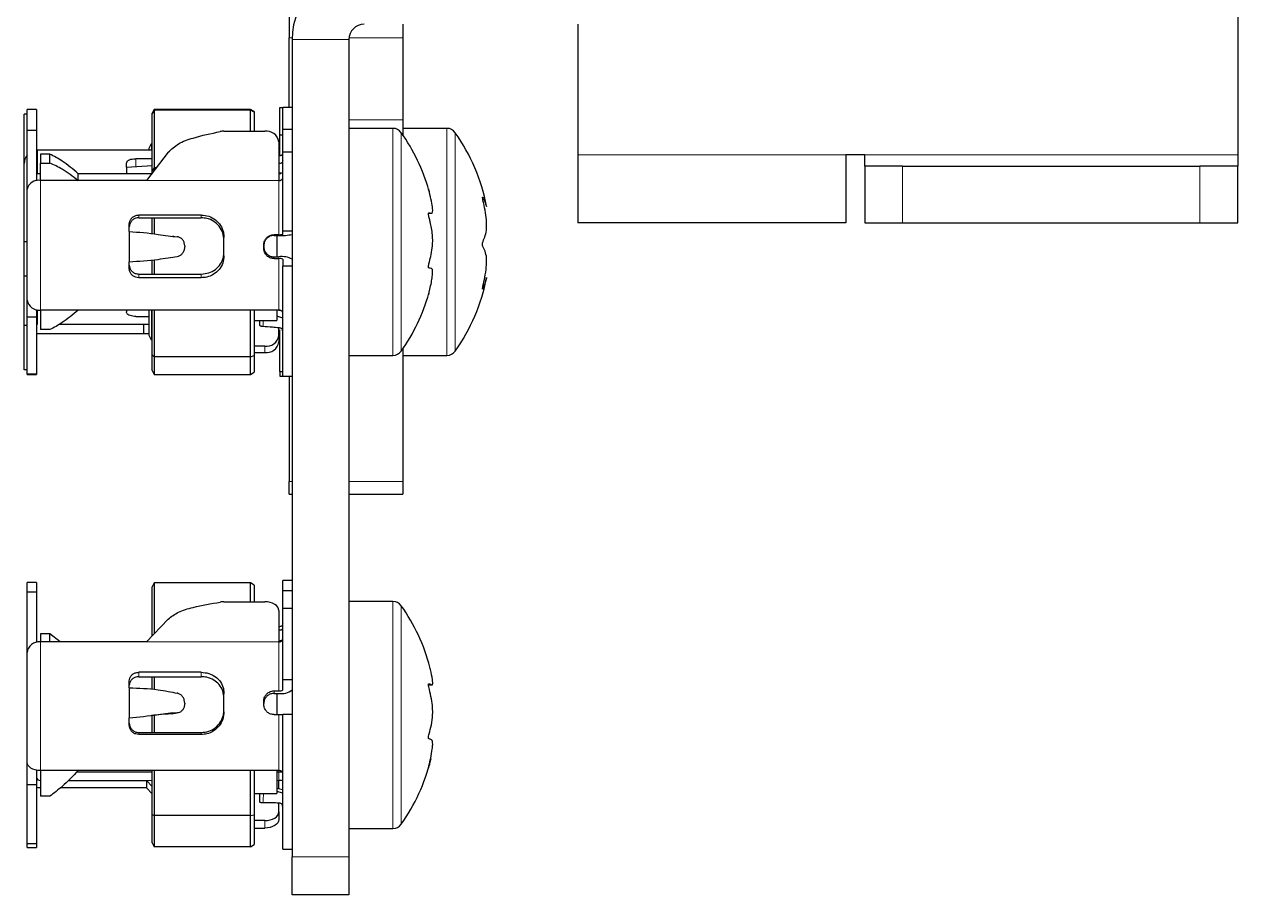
# Model space of a CAD drawing. Header units: millimetres. Extents: x -592 to 811, y -14 to 1990.
# Drawn here: x -507.6 to -443.5, y -14.5 to 31.5 of the extents above; entities that cross this region are included whole.
import ezdxf

# ---------------------------------------------------------------- set-up
doc = ezdxf.new("R2010")
doc.units = ezdxf.units.MM

msp = doc.modelspace()

# ---------------------------------------------------------------- linework, layer by layer
at = {"color": 7, "linetype": 'Continuous', "lineweight": 25}
for p, q in [((-443.475, 38.025), (-443.475, 24.625)), ((-493.575, 35.419), (-493.575, 30.802)), ((-487.575, 31.525), (-487.575, 30.802)), ((-478.325, 31.525), (-478.325, 24.625)), ((-493.575, 27.125), (-493.575, 30.802)), ((-487.575, 30.802), (-487.575, 26.472)), ((-493.425, 30.725), (-493.425, -12.475)), ((-490.425, 30.725), (-490.425, -12.475)), ((-506.925, 27.025), (-507.425, 27.025)), ((-507.425, 25.905), (-507.425, 27.025)), ((-506.925, 27.025), (-506.925, 25.905)), ((-500.709, 27.025), (-500.825, 26.825)), ((-500.709, 26.989), (-500.825, 26.803)), ((-495.625, 27.025), (-500.709, 27.025)), ((-500.709, 27.025), (-500.709, 26.989)), ((-500.709, 26.989), (-500.709, 23.945)), ((-495.625, 26.989), (-500.709, 26.989)), ((-495.425, 26.91), (-495.625, 27.025)), ((-495.625, 26.989), (-495.625, 27.025)), ((-495.625, 25.872), (-495.625, 26.989)), ((-495.425, 26.882), (-495.625, 26.989)), ((-494.075, 27.125), (-493.925, 27.125)), ((-494.075, 25.658), (-494.075, 27.125)), ((-493.425, 27.125), (-493.925, 27.125)), ((-493.925, 25.981), (-493.925, 27.125)), ((-507.425, 26.783), (-507.575, 26.783)), ((-507.575, 24.175), (-507.575, 26.783)), ((-500.825, 26.803), (-500.825, 26.825)), ((-500.825, 23.791), (-500.825, 26.803)), ((-495.425, 26.91), (-495.425, 26.882)), ((-495.425, 26.882), (-495.425, 25.872)), ((-487.575, 26.472), (-487.575, 25.677)), ((-506.925, 25.905), (-507.425, 25.905)), ((-507.425, 22.899), (-507.425, 25.905)), ((-506.925, 25.905), (-506.925, 23.252)), ((-497.026, 25.872), (-494.875, 25.872)), ((-494.075, 24.575), (-494.075, 25.658)), ((-493.925, 25.658), (-494.075, 25.658)), ((-493.925, 24.778), (-493.925, 25.981)), ((-493.925, 25.981), (-493.425, 25.981)), ((-488.099, 26.025), (-490.425, 26.025)), ((-485.249, 26.025), (-487.575, 26.025)), ((-500.975, 24.971), (-500.859, 25.218)), ((-500.859, 25.218), (-500.859, 24.875)), ((-500.825, 25.218), (-500.859, 25.218)), ((-494.125, 25.315), (-494.125, 23.272)), ((-506.875, 24.875), (-506.925, 24.874)), ((-501.275, 24.875), (-506.875, 24.875)), ((-506.225, 24.663), (-506.725, 24.663)), ((-506.725, 24.663), (-506.725, 24.185)), ((-506.225, 24.185), (-506.225, 24.663)), ((-500.825, 24.421), (-501.675, 24.421)), ((-500.825, 24.875), (-501.275, 24.875)), ((-499.97, 24.758), (-501.125, 23.272)), ((-500.975, 24.875), (-500.975, 24.971)), ((-493.925, 20.585), (-493.925, 24.778)), ((-493.925, 24.778), (-493.425, 24.778)), ((-478.325, 24.625), (-478.325, 21.025)), ((-463.175, 24.625), (-464.175, 24.625)), ((-464.175, 24.625), (-464.175, 21.025)), ((-463.175, 24.025), (-463.175, 24.625)), ((-443.475, 24.625), (-443.475, 24.025)), ((-507.575, 20.025), (-507.575, 24.175)), ((-506.725, 24.185), (-506.225, 24.185)), ((-502.175, 23.974), (-502.175, 24.186)), ((-502.175, 23.974), (-500.825, 24.059)), ((-502.175, 23.974), (-502.175, 23.629)), ((-500.709, 23.945), (-500.825, 23.791)), ((-500.825, 23.629), (-500.825, 23.791)), ((-500.709, 23.945), (-500.709, 23.807)), ((-500.602, 23.945), (-500.709, 23.945)), ((-463.175, 24.025), (-463.175, 21.025)), ((-461.175, 24.025), (-463.175, 24.025)), ((-461.175, 24.025), (-445.475, 24.025)), ((-443.475, 24.025), (-445.475, 24.025)), ((-443.475, 21.025), (-443.475, 24.025)), ((-501.125, 23.272), (-506.725, 23.272)), ((-504.725, 23.272), (-504.725, 23.629)), ((-500.848, 23.629), (-504.725, 23.629)), ((-493.98, 23.676), (-494.125, 23.65)), ((-507.41, 22.899), (-507.425, 22.899)), ((-507.425, 22.803), (-507.425, 22.899)), ((-507.425, 16.942), (-507.425, 22.803)), ((-498.225, 21.445), (-501.525, 21.445)), ((-501.525, 21.299), (-498.225, 21.299)), ((-500.825, 20.465), (-500.825, 21.299)), ((-500.709, 21.299), (-500.709, 20.452)), ((-486.201, 21.541), (-486.065, 21.541)), ((-502.025, 20.576), (-502.025, 20.959)), ((-502.025, 20.576), (-502.025, 18.978)), ((-493.425, 20.585), (-493.925, 20.585)), ((-493.925, 20.423), (-493.925, 20.585)), ((-464.175, 21.025), (-478.325, 21.025)), ((-463.175, 21.025), (-461.175, 21.025)), ((-461.175, 21.025), (-445.475, 21.025)), ((-445.475, 21.025), (-443.475, 21.025)), ((-507.425, 20.025), (-507.575, 20.025)), ((-507.575, 18.219), (-507.575, 20.025)), ((-499.682, 20.31), (-499.738, 20.315)), ((-499.493, 20.295), (-499.502, 20.296)), ((-497.025, 19.296), (-497.025, 20.253)), ((-494.375, 20.408), (-494.125, 20.408)), ((-494.375, 20.368), (-494.125, 20.368)), ((-494.225, 20.368), (-494.225, 19.234)), ((-499.098, 19.81), (-499.098, 19.769)), ((-494.925, 19.69), (-494.925, 19.857)), ((-494.375, 19.234), (-494.125, 19.234)), ((-502.025, 18.602), (-502.025, 18.978)), ((-500.825, 18.327), (-500.825, 19.057)), ((-500.709, 19.072), (-500.709, 18.327)), ((-494.375, 19.143), (-494.125, 19.143)), ((-493.925, 19.107), (-493.925, 18.734)), ((-493.425, 18.734), (-493.925, 18.734)), ((-493.925, 12.925), (-493.925, 18.734)), ((-507.425, 18.219), (-507.575, 18.219)), ((-507.575, 15.609), (-507.575, 18.219)), ((-501.525, 18.327), (-498.225, 18.327)), ((-498.225, 18.132), (-501.525, 18.132)), ((-507.425, 16.041), (-507.425, 16.942)), ((-506.925, 16.041), (-507.425, 16.041)), ((-507.425, 13.034), (-507.425, 16.041)), ((-506.925, 16.444), (-506.925, 16.041)), ((-506.925, 16.041), (-506.925, 13.034)), ((-504.725, 16.422), (-506.725, 16.422)), ((-494.125, 16.422), (-504.725, 16.422)), ((-502.175, 16.422), (-502.175, 16.32)), ((-501.675, 16.083), (-500.975, 16.083)), ((-500.975, 15.079), (-500.975, 16.422)), ((-500.859, 16.437), (-500.859, 14.833)), ((-500.825, 16.393), (-500.848, 16.422)), ((-500.825, 14.06), (-500.825, 16.422)), ((-500.709, 16.422), (-500.709, 13.958)), ((-495.625, 13.958), (-495.625, 16.422)), ((-495.425, 16.422), (-495.425, 14.016)), ((-494.225, 16.422), (-494.225, 15.875)), ((-493.925, 16.364), (-494.225, 16.419)), ((-493.925, 16.001), (-494.225, 16.095)), ((-494.125, 16.401), (-494.125, 16.422)), ((-507.575, 13.268), (-507.575, 15.609)), ((-507.425, 15.609), (-507.575, 15.609)), ((-506.225, 15.388), (-506.725, 15.388)), ((-505.712, 15.675), (-501.275, 15.675)), ((-501.275, 15.675), (-501.275, 15.175)), ((-501.275, 15.675), (-500.975, 15.675)), ((-495.425, 15.875), (-494.225, 15.875)), ((-494.125, 15.071), (-494.125, 15.482)), ((-506.875, 15.175), (-506.925, 15.177)), ((-501.275, 15.175), (-506.875, 15.175)), ((-500.975, 15.175), (-501.275, 15.175)), ((-500.859, 14.833), (-500.975, 15.079)), ((-500.825, 14.833), (-500.859, 14.833)), ((-494.125, 15.071), (-494.125, 14.736)), ((-494.075, 13.167), (-494.075, 15.384)), ((-494.875, 14.513), (-495.425, 14.513)), ((-495.425, 14.179), (-494.875, 14.179)), ((-487.575, 14.374), (-487.575, 7.356)), ((-500.825, 14.06), (-500.709, 13.958)), ((-500.825, 13.225), (-500.825, 14.06)), ((-495.625, 13.958), (-500.709, 13.958)), ((-500.709, 13.958), (-500.709, 13.025)), ((-495.625, 13.958), (-495.425, 14.016)), ((-495.625, 13.025), (-495.625, 13.958)), ((-495.425, 14.016), (-495.425, 13.141)), ((-490.425, 14.025), (-488.099, 14.025)), ((-487.575, 14.025), (-485.249, 14.025)), ((-507.425, 13.268), (-507.575, 13.268)), ((-506.925, 13.034), (-507.425, 13.034)), ((-507.425, 13.025), (-507.425, 13.034)), ((-507.425, 13.025), (-506.925, 13.025)), ((-506.925, 13.034), (-506.925, 13.025)), ((-500.825, 13.225), (-500.709, 13.025)), ((-500.709, 13.025), (-495.625, 13.025)), ((-495.625, 13.025), (-495.425, 13.141)), ((-494.075, 13.167), (-493.925, 13.167)), ((-494.075, 13.167), (-494.075, 12.925)), ((-494.075, 12.925), (-493.925, 12.925)), ((-493.925, 12.925), (-493.425, 12.925)), ((-493.575, 12.925), (-493.575, 7.356)), ((-493.575, 6.686), (-493.575, 7.356)), ((-487.575, 7.356), (-487.575, 6.686)), ((-493.575, 6.686), (-493.425, 6.686)), ((-490.425, 6.686), (-487.575, 6.686)), ((-506.925, 2.025), (-507.425, 2.025)), ((-507.425, 1.508), (-507.425, 2.025)), ((-506.925, 2.025), (-506.925, 1.508)), ((-500.709, 2.001), (-500.825, 1.788)), ((-500.709, 2.001), (-500.709, -0.68)), ((-495.625, 2.001), (-500.709, 2.001)), ((-495.625, 1.004), (-495.625, 2.001)), ((-495.425, 1.878), (-495.625, 2.001)), ((-493.425, 2.125), (-493.925, 2.125)), ((-493.925, 1.595), (-493.925, 2.125)), ((-506.925, 1.508), (-507.425, 1.508)), ((-507.425, -1.596), (-507.425, 1.508)), ((-506.925, 1.508), (-506.925, -1.139)), ((-500.825, -0.801), (-500.825, 1.788)), ((-495.425, 1.878), (-495.425, 1.004)), ((-493.925, 1.595), (-493.425, 1.595)), ((-493.925, 0.674), (-493.925, 1.595)), ((-497.026, 1.004), (-494.875, 1.004)), ((-493.925, -3.112), (-493.925, 0.674)), ((-493.925, 0.674), (-493.425, 0.674)), ((-488.099, 1.025), (-490.425, 1.025)), ((-499.97, 0.096), (-501.125, -1.116)), ((-494.125, 0.55), (-494.125, -1.116)), ((-506.225, -0.681), (-506.725, -0.681)), ((-506.725, -0.681), (-506.725, -1.124)), ((-501.125, -1.116), (-506.725, -1.116)), ((-506.225, -1.124), (-506.225, -0.681)), ((-505.675, -1.116), (-506.225, -0.681)), ((-493.925, -1.023), (-494.125, -1.069)), ((-507.418, -1.596), (-507.425, -1.596)), ((-507.425, -1.673), (-507.425, -1.596)), ((-507.425, -7.489), (-507.425, -1.673)), ((-502.025, -3.54), (-502.025, -3.174)), ((-498.225, -2.719), (-501.525, -2.719)), ((-501.525, -2.952), (-498.225, -2.952)), ((-500.825, -3.593), (-500.825, -2.952)), ((-500.709, -2.952), (-500.709, -3.601)), ((-493.425, -3.112), (-493.925, -3.112)), ((-493.925, -3.649), (-493.925, -3.112)), ((-502.025, -3.54), (-502.025, -5.125)), ((-494.375, -3.702), (-494.125, -3.702)), ((-494.375, -3.833), (-494.125, -3.833)), ((-494.225, -3.833), (-494.225, -4.991)), ((-486.224, -3.386), (-486.049, -3.386)), ((-499.098, -4.346), (-499.098, -4.386)), ((-497.025, -4.802), (-497.025, -3.852)), ((-494.925, -4.407), (-494.925, -4.241)), ((-502.025, -5.513), (-502.025, -5.125)), ((-500.825, -5.9), (-500.825, -4.966)), ((-500.709, -4.973), (-500.709, -5.9)), ((-499.666, -4.896), (-499.421, -4.84)), ((-494.375, -4.957), (-494.125, -4.957)), ((-493.425, -4.948), (-493.925, -4.948)), ((-493.925, -12.075), (-493.925, -4.948)), ((-501.525, -5.9), (-498.225, -5.9)), ((-498.225, -6.007), (-501.525, -6.007)), ((-507.425, -8.675), (-507.425, -7.489)), ((-506.925, -7.895), (-506.925, -8.675)), ((-504.725, -7.913), (-506.725, -7.913)), ((-504.787, -7.975), (-500.825, -7.975)), ((-494.125, -7.913), (-504.725, -7.913)), ((-500.825, -10.231), (-500.825, -7.913)), ((-500.709, -7.913), (-500.709, -10.29)), ((-495.625, -10.29), (-495.625, -7.913)), ((-495.425, -7.913), (-495.425, -10.256)), ((-494.225, -7.913), (-494.225, -9.125)), ((-494.225, -7.975), (-493.95, -7.975)), ((-506.925, -8.675), (-507.425, -8.675)), ((-507.425, -11.778), (-507.425, -8.675)), ((-506.925, -8.675), (-506.925, -11.778)), ((-501.125, -8.833), (-505.675, -8.833)), ((-505.251, -8.435), (-501.125, -8.435)), ((-501.125, -8.435), (-500.825, -8.75)), ((-501.125, -8.435), (-501.125, -8.833)), ((-500.825, -9.148), (-501.125, -8.833)), ((-493.925, -8.926), (-494.225, -8.857)), ((-494.125, -8.88), (-494.125, -8.435)), ((-506.225, -9.268), (-506.725, -9.268)), ((-495.425, -9.125), (-494.225, -9.125)), ((-493.925, -9.1), (-494.225, -9.012)), ((-500.825, -10.231), (-500.709, -10.29)), ((-500.825, -11.737), (-500.825, -10.231)), ((-494.125, -10.101), (-494.125, -9.636)), ((-494.125, -10.101), (-494.125, -10.499)), ((-495.625, -10.29), (-500.709, -10.29)), ((-500.709, -10.29), (-500.709, -11.95)), ((-495.625, -10.29), (-495.425, -10.256)), ((-495.625, -11.95), (-495.625, -10.29)), ((-495.425, -10.256), (-495.425, -11.827)), ((-494.875, -10.556), (-495.425, -10.556)), ((-495.425, -10.954), (-494.875, -10.954)), ((-490.425, -10.975), (-488.099, -10.975)), ((-506.925, -11.778), (-507.425, -11.778)), ((-507.425, -11.975), (-507.425, -11.778)), ((-507.425, -11.975), (-506.925, -11.975)), ((-506.925, -11.778), (-506.925, -11.975)), ((-500.825, -11.737), (-500.709, -11.95)), ((-495.625, -11.95), (-500.709, -11.95)), ((-495.625, -11.95), (-495.425, -11.827)), ((-493.925, -12.075), (-493.425, -12.075)), ((-493.425, -14.475), (-493.425, -12.475)), ((-490.425, -12.475), (-490.425, -14.475)), ((-490.425, -14.475), (-493.425, -14.475))]:
    msp.add_line(p, q, dxfattribs=at)
at = {"color": 8, "linetype": 'Continuous', "lineweight": 18}
for p, q in [((-493.575, 30.802), (-493.424, 30.802)), ((-490.421, 30.802), (-487.575, 30.802)), ((-490.425, 30.725), (-493.425, 30.725)), ((-487.575, 26.472), (-490.425, 26.472)), ((-488.099, 26.025), (-488.099, 25.325)), ((-487.659, 25.797), (-487.659, 25.123)), ((-485.249, 26.025), (-485.249, 14.025)), ((-484.809, 25.797), (-484.809, 14.254)), ((-488.099, 25.325), (-488.099, 14.025)), ((-487.659, 25.123), (-487.659, 14.254)), ((-506.875, 24.875), (-506.875, 23.617)), ((-501.675, 24.421), (-501.675, 23.968)), ((-464.175, 24.625), (-478.325, 24.625)), ((-443.475, 24.625), (-463.175, 24.625)), ((-461.175, 21.025), (-461.175, 24.025)), ((-445.475, 24.025), (-445.475, 21.025)), ((-506.725, 23.272), (-506.725, 16.422)), ((-494.125, 23.272), (-501.125, 23.272)), ((-494.125, 20.408), (-494.125, 23.272)), ((-501.525, 21.445), (-501.525, 21.299)), ((-498.225, 21.299), (-498.225, 21.445)), ((-494.375, 20.408), (-494.375, 20.368)), ((-494.375, 19.234), (-494.375, 19.143)), ((-494.125, 16.422), (-494.125, 19.143)), ((-501.525, 18.327), (-501.525, 18.132)), ((-498.225, 18.132), (-498.225, 18.327)), ((-506.875, 16.434), (-506.875, 15.675)), ((-494.875, 14.179), (-494.875, 14.513)), ((-493.575, 7.356), (-493.425, 7.356)), ((-490.425, 7.356), (-487.575, 7.356)), ((-488.099, 1.025), (-488.099, -4.458)), ((-487.659, 0.797), (-487.659, -4.478)), ((-506.725, -1.116), (-506.725, -7.913)), ((-494.125, -1.116), (-501.125, -1.116)), ((-494.125, -3.702), (-494.125, -1.116)), ((-501.525, -2.719), (-501.525, -2.952)), ((-498.225, -2.952), (-498.225, -2.719)), ((-494.375, -3.702), (-494.375, -3.833)), ((-488.099, -4.458), (-488.099, -10.975)), ((-487.659, -4.478), (-487.659, -10.746)), ((-494.125, -7.913), (-494.125, -4.957)), ((-501.525, -5.9), (-501.525, -6.007)), ((-498.225, -6.007), (-498.225, -5.9)), ((-506.725, -7.913), (-506.725, -8.435)), ((-494.125, -8.435), (-494.125, -7.913)), ((-500.825, -8.435), (-501.125, -8.435)), ((-494.125, -8.435), (-494.225, -8.435)), ((-494.875, -10.954), (-494.875, -10.556)), ((-493.425, -12.475), (-490.425, -12.475))]:
    msp.add_line(p, q, dxfattribs=at)
at = {"color": 7, "linetype": 'Continuous', "lineweight": 25, "flags": 128}
for points in [[(-506.725, 23.629), (-506.861, 23.619), (-506.925, 23.607)], [(-506.925, 15.682), (-506.914, 15.679), (-506.875, 15.675)], [(-494.125, 0.55), (-494.139, 0.639), (-494.182, 0.724), (-494.251, 0.803), (-494.344, 0.871), (-494.458, 0.928), (-494.588, 0.97), (-494.728, 0.996), (-494.875, 1.004)], [(-506.725, -7.913), (-506.861, -7.905), (-506.993, -7.881), (-507.114, -7.841), (-507.22, -7.789), (-507.307, -7.724), (-507.371, -7.651), (-507.411, -7.571), (-507.425, -7.489)], [(-493.925, -8.034), (-493.929, -8.01), (-493.94, -7.988), (-493.958, -7.967), (-493.983, -7.948), (-494.014, -7.933), (-494.048, -7.922), (-494.086, -7.915), (-494.125, -7.913)], [(-506.725, -8.833), (-506.861, -8.823), (-506.925, -8.81)], [(-493.925, -8.459), (-493.988, -8.446), (-494.125, -8.435)], [(-494.875, -10.556), (-494.728, -10.547), (-494.588, -10.521), (-494.458, -10.479), (-494.344, -10.423), (-494.251, -10.354), (-494.182, -10.275), (-494.139, -10.19), (-494.125, -10.101)], [(-494.125, -10.499), (-494.139, -10.588), (-494.182, -10.673), (-494.251, -10.752), (-494.344, -10.821), (-494.458, -10.877), (-494.588, -10.919), (-494.728, -10.945), (-494.875, -10.954)]]:
    msp.add_lwpolyline(points, dxfattribs=at)
at = {"color": 8, "linetype": 'Continuous', "lineweight": 18, "flags": 128}
for points in [[(-494.946, 15.875), (-494.951, 15.788), (-494.96, 15.644), (-494.967, 15.552), (-494.967, 15.552), (-494.967, 15.552)], [(-494.94, -9.125), (-494.944, -9.223), (-494.951, -9.367), (-494.96, -9.518), (-494.967, -9.613), (-494.967, -9.613), (-494.967, -9.613)]]:
    msp.add_lwpolyline(points, dxfattribs=at)
at = {"color": 7, "linetype": 'Continuous', "lineweight": 25}
for centre, radius, start, end in [((-489.625, 30.725), 3.8, 90, 180), ((-489.625, 30.725), 0.8, 90, 180), ((-497.026, 24.876), 0.996, 89.96573, 101.24283), ((-494.791, 25.202), 0.676, 9.63694, 97.14426), ((-488.099, 25.485), 0.54, 35.25153, 90), ((-495.825, 20.025), 10, 15.8038, 35.25153), ((-485.249, 25.485), 0.54, 35.25153, 90), ((-492.975, 20.025), 10, 10.85413, 35.25153), ((-494.275, 25.075), 0.2, 318.59038, 0), ((-506.875, 24.175), 0.7, 141.78679, 180), ((-506.821, 22.659), 0.62, 81.04376, 166.55137), ((-494.12, 23.863), 0.234, 268.74113, 306.93082), ((-494.097, 23.447), 0.177, 261.04376, 346.55137), ((-494.075, 21.054), 0.648, 265.60416, 283.40633), ((-493.951, 22.631), 2.269, 265.60416, 283.40633), ((-493.956, 18.177), 1.071, 60.29019, 99.09044), ((-494.076, 18.841), 0.306, 60.29019, 99.09044), ((-492.975, 20.025), 10, 324.74847, 349.10281), ((-495.825, 20.025), 10, 324.74847, 344.24217), ((-506.803, 17.048), 0.63, 189.63694, 277.14426), ((-494.102, 16.244), 0.18, 9.63694, 97.14426), ((-494.791, 15.184), 0.676, 262.85574, 350.36306), ((-494.275, 14.975), 0.2, 0, 41.40962), ((-494.791, 14.849), 0.676, 262.85574, 350.36306), ((-488.099, 14.565), 0.54, 270, 324.74847), ((-485.249, 14.565), 0.54, 270, 324.74847), ((-497.027, -0.21), 1.214, 89.96029, 99.18959), ((-488.099, 0.485), 0.54, 35.25153, 90), ((-495.825, -4.975), 10, 14.61668, 35.25153), ((-506.789, -1.754), 0.641, 84.2482, 172.76341), ((-494.106, -0.934), 0.183, 264.2482, 352.76341), ((-494.078, -3.472), 0.235, 258.55237, 310.85275), ((-493.962, -3.028), 0.821, 258.55237, 310.85275), ((-494.075, 8.551), 13.508, 269.78792, 270.63627), ((-495.825, -4.975), 10, 324.74847, 346.16033), ((-506.743, -8.253), 0.183, 187.23659, 275.7518), ((-488.099, -10.435), 0.54, 270, 324.74847)]:
    msp.add_arc(centre, radius, start, end, dxfattribs=at)
for points, knots in [([(-499.97, 24.758), (-499.801, 24.918), (-499.45, 25.249), (-498.468, 25.598), (-497.705, 25.754), (-497.221, 25.853)], [0, 0, 0, 0, 0.254027, 0.526591, 1, 1, 1, 1]), ([(-504.725, 23.629), (-505.005, 23.868), (-505.505, 24.295), (-506.005, 24.551), (-506.225, 24.663)], [0, 0, 0, 0, 0.559911, 1, 1, 1, 1]), ([(-502.175, 24.186), (-502.169, 24.215), (-502.158, 24.271), (-502.073, 24.341), (-501.946, 24.392), (-501.806, 24.417), (-501.712, 24.42), (-501.675, 24.421)], [0, 0, 0, 0, 0.214373, 0.428779, 0.642592, 0.856666, 1, 1, 1, 1]), ([(-493.925, 24.749), (-493.926, 24.73), (-493.928, 24.692), (-493.945, 24.639), (-493.983, 24.586), (-494.054, 24.577), (-494.102, 24.572), (-494.125, 24.569)], [0, 0, 0, 0, 0.195353, 0.37764, 0.539051, 0.782239, 1, 1, 1, 1]), ([(-506.725, 23.257), (-506.725, 23.477), (-506.725, 23.869), (-506.725, 24.088), (-506.725, 24.185)], [0, 0, 0, 0, 0.559785, 1, 1, 1, 1]), ([(-504.725, 23.257), (-505.005, 23.477), (-505.505, 23.869), (-506.005, 24.088), (-506.225, 24.185)], [0, 0, 0, 0, 0.559868, 1, 1, 1, 1]), ([(-493.925, 24.335), (-493.926, 24.316), (-493.928, 24.278), (-493.945, 24.227), (-493.981, 24.179), (-494.052, 24.174), (-494.1, 24.174), (-494.125, 24.174)], [0, 0, 0, 0, 0.195302, 0.377541, 0.538909, 0.761383, 1, 1, 1, 1]), ([(-486.225, 18.713), (-486.224, 18.721), (-486.224, 18.741), (-486.215, 18.797), (-486.173, 18.976), (-486.092, 19.264), (-486.022, 19.649), (-485.994, 20.052), (-486.017, 20.543), (-486.093, 20.937), (-486.174, 21.255), (-486.206, 21.385), (-486.22, 21.455), (-486.225, 21.494), (-486.225, 21.518), (-486.223, 21.538), (-486.212, 21.564), (-486.155, 21.577), (-486.063, 21.524), (-485.997, 21.554), (-486.002, 21.805), (-486.062, 22.187), (-486.144, 22.536), (-486.202, 22.746), (-486.218, 22.802), (-486.224, 22.821), (-486.225, 22.825), (-486.223, 22.818), (-486.215, 22.786), (-486.201, 22.737), (-486.191, 22.694), (-486.188, 22.682)], [0, 0, 0, 0, 0.004096, 0.009858, 0.025822, 0.097181, 0.18208, 0.235847, 0.290054, 0.408233, 0.447071, 0.466532, 0.476317, 0.480541, 0.484808, 0.488473, 0.494931, 0.514928, 0.608295, 0.702487, 0.757757, 0.836636, 0.925016, 0.947118, 0.958223, 0.962691, 0.967209, 0.971067, 0.9769, 0.993487, 1, 1, 1, 1]), ([(-483.156, 18.137), (-483.156, 18.135), (-483.156, 18.126), (-483.215, 17.913), (-483.294, 17.687), (-483.352, 17.558), (-483.368, 17.532), (-483.374, 17.531), (-483.375, 17.539), (-483.373, 17.559), (-483.365, 17.607), (-483.32, 17.809), (-483.238, 18.178), (-483.168, 18.633), (-483.144, 19.026), (-483.168, 19.358), (-483.241, 19.562), (-483.322, 19.715), (-483.359, 19.803), (-483.371, 19.854), (-483.375, 19.883), (-483.375, 19.908), (-483.373, 19.937), (-483.362, 19.991), (-483.306, 20.145), (-483.214, 20.342), (-483.148, 20.665), (-483.151, 21.111), (-483.209, 21.583), (-483.287, 21.964), (-483.345, 22.224), (-483.366, 22.318), (-483.374, 22.37), (-483.375, 22.387), (-483.374, 22.397), (-483.366, 22.399), (-483.324, 22.336), (-483.241, 22.141), (-483.174, 21.953), (-483.145, 21.867), (-483.153, 21.902), (-483.155, 21.911)], [0, 0, 0, 0, 0.01333, 0.067717, 0.128655, 0.143895, 0.151551, 0.154632, 0.157747, 0.160407, 0.164429, 0.175866, 0.227214, 0.286665, 0.323257, 0.360059, 0.431776, 0.467167, 0.481776, 0.486361, 0.489306, 0.491814, 0.494316, 0.498755, 0.512464, 0.576388, 0.640841, 0.678897, 0.732261, 0.791575, 0.805079, 0.818709, 0.821775, 0.824341, 0.826909, 0.830823, 0.841608, 0.889694, 0.951161, 0.988147, 1, 1, 1, 1]), ([(-502.025, 20.959), (-502.019, 21.014), (-502.008, 21.124), (-501.923, 21.27), (-501.796, 21.379), (-501.656, 21.437), (-501.562, 21.443), (-501.525, 21.445)], [0, 0, 0, 0, 0.214373, 0.428779, 0.642592, 0.856666, 1, 1, 1, 1]), ([(-501.525, 21.299), (-501.581, 21.293), (-501.693, 21.283), (-501.843, 21.2), (-501.956, 21.078), (-502.016, 20.94), (-502.022, 20.849), (-502.025, 20.812)], [0, 0, 0, 0, 0.214385, 0.428772, 0.643033, 0.856802, 1, 1, 1, 1]), ([(-498.225, 21.445), (-498.09, 21.432), (-497.82, 21.407), (-497.461, 21.208), (-497.191, 20.913), (-497.046, 20.575), (-497.031, 20.348), (-497.025, 20.253)], [0, 0, 0, 0, 0.2132377, 0.4264897, 0.6391595, 0.8495978, 1, 1, 1, 1]), ([(-497.025, 20.102), (-497.037, 20.236), (-497.061, 20.505), (-497.26, 20.861), (-497.555, 21.128), (-497.894, 21.276), (-498.126, 21.292), (-498.225, 21.299)], [0, 0, 0, 0, 0.212376, 0.424979, 0.633479, 0.843609, 1, 1, 1, 1]), ([(-502.025, 20.576), (-501.526, 20.538), (-500.855, 20.486), (-499.96, 20.333), (-499.656, 20.308), (-499.501, 20.296)], [0, 0, 0, 0, 0.587693, 0.790818, 1, 1, 1, 1]), ([(-499.098, 19.81), (-499.102, 19.866), (-499.112, 19.978), (-499.187, 20.125), (-499.298, 20.235), (-499.411, 20.286), (-499.48, 20.294), (-499.501, 20.296)], [0, 0, 0, 0, 0.225883, 0.451767, 0.67765, 0.903524, 1, 1, 1, 1]), ([(-494.925, 19.857), (-494.919, 19.919), (-494.907, 20.042), (-494.813, 20.207), (-494.674, 20.331), (-494.519, 20.398), (-494.416, 20.405), (-494.375, 20.408)], [0, 0, 0, 0, 0.214305, 0.42865, 0.642279, 0.856223, 1, 1, 1, 1]), ([(-494.375, 20.368), (-494.437, 20.362), (-494.56, 20.35), (-494.725, 20.255), (-494.849, 20.116), (-494.915, 19.961), (-494.922, 19.858), (-494.925, 19.817)], [0, 0, 0, 0, 0.214319, 0.428642, 0.642812, 0.856387, 1, 1, 1, 1]), ([(-502.025, 18.978), (-501.526, 19.003), (-500.855, 19.038), (-499.96, 19.19), (-499.656, 19.237), (-499.501, 19.26)], [0, 0, 0, 0, 0.587693, 0.790818, 1, 1, 1, 1]), ([(-499.501, 19.26), (-499.452, 19.271), (-499.355, 19.294), (-499.23, 19.395), (-499.14, 19.533), (-499.101, 19.666), (-499.098, 19.746), (-499.098, 19.769)], [0, 0, 0, 0, 0.225867, 0.451734, 0.677598, 0.903479, 1, 1, 1, 1]), ([(-498.225, 18.327), (-498.09, 18.339), (-497.82, 18.364), (-497.461, 18.555), (-497.192, 18.843), (-497.046, 19.176), (-497.031, 19.402), (-497.025, 19.498)], [0, 0, 0, 0, 0.212875, 0.425767, 0.637937, 0.847353, 1, 1, 1, 1]), ([(-497.025, 19.296), (-497.037, 19.163), (-497.062, 18.898), (-497.262, 18.551), (-497.56, 18.294), (-497.898, 18.153), (-498.128, 18.138), (-498.225, 18.132)], [0, 0, 0, 0, 0.2128333, 0.4258501, 0.6355415, 0.8465873, 1, 1, 1, 1]), ([(-494.925, 19.781), (-494.919, 19.72), (-494.907, 19.596), (-494.813, 19.433), (-494.674, 19.31), (-494.519, 19.244), (-494.416, 19.237), (-494.375, 19.234)], [0, 0, 0, 0, 0.214211, 0.428471, 0.641842, 0.855602, 1, 1, 1, 1]), ([(-494.375, 19.143), (-494.437, 19.149), (-494.56, 19.161), (-494.725, 19.254), (-494.849, 19.392), (-494.915, 19.546), (-494.922, 19.649), (-494.925, 19.69)], [0, 0, 0, 0, 0.214393, 0.428789, 0.643061, 0.856854, 1, 1, 1, 1]), ([(-502.025, 18.799), (-502.019, 18.745), (-502.008, 18.637), (-501.923, 18.497), (-501.797, 18.391), (-501.656, 18.335), (-501.562, 18.329), (-501.525, 18.327)], [0, 0, 0, 0, 0.214295, 0.42863, 0.64223, 0.856153, 1, 1, 1, 1]), ([(-501.525, 18.132), (-501.581, 18.137), (-501.693, 18.147), (-501.843, 18.227), (-501.956, 18.345), (-502.016, 18.478), (-502.022, 18.567), (-502.025, 18.602)], [0, 0, 0, 0, 0.214445, 0.428893, 0.643239, 0.857188, 1, 1, 1, 1]), ([(-486.202, 17.306), (-486.206, 17.29), (-486.214, 17.262), (-486.222, 17.236), (-486.225, 17.226), (-486.225, 17.228), (-486.221, 17.243), (-486.203, 17.308), (-486.123, 17.611), (-486.037, 18.024), (-485.994, 18.421), (-486.013, 18.63), (-486.086, 18.633), (-486.158, 18.635), (-486.186, 18.64), (-486.205, 18.651), (-486.218, 18.666), (-486.224, 18.69), (-486.225, 18.706), (-486.225, 18.713)], [0, 0, 0, 0, 0.018644, 0.033299, 0.041271, 0.049309, 0.058384, 0.074671, 0.136829, 0.382246, 0.498195, 0.615626, 0.843525, 0.899785, 0.93556, 0.959105, 0.982786, 0.992239, 1, 1, 1, 1]), ([(-506.725, 16.422), (-506.725, 16.183), (-506.725, 15.755), (-506.725, 15.5), (-506.725, 15.388)], [0, 0, 0, 0, 0.559866, 1, 1, 1, 1]), ([(-504.725, 16.422), (-505.005, 16.183), (-505.505, 15.755), (-506.005, 15.5), (-506.225, 15.388)], [0, 0, 0, 0, 0.559911, 1, 1, 1, 1]), ([(-501.675, 16.083), (-501.731, 16.085), (-501.843, 16.09), (-501.993, 16.127), (-502.106, 16.185), (-502.166, 16.253), (-502.172, 16.301), (-502.175, 16.32)], [0, 0, 0, 0, 0.214385, 0.428772, 0.643033, 0.856802, 1, 1, 1, 1]), ([(-495.125, 15.621), (-495.125, 15.652), (-495.125, 15.731), (-495.125, 15.816), (-495.125, 15.87), (-495.125, 15.875)], [0, 0, 0, 0, 0.357966, 0.937989, 1, 1, 1, 1]), ([(-494.967, 15.552), (-494.991, 15.555), (-495.04, 15.56), (-495.093, 15.578), (-495.121, 15.6), (-495.124, 15.616), (-495.125, 15.621)], [0, 0, 0, 0, 0.266331, 0.548449, 0.829136, 1, 1, 1, 1]), ([(-493.925, 15.301), (-493.926, 15.321), (-493.928, 15.359), (-493.945, 15.412), (-493.983, 15.465), (-494.059, 15.474), (-494.22, 15.492), (-494.533, 15.522), (-494.802, 15.541), (-494.967, 15.552)], [0, 0, 0, 0, 0.052051, 0.100621, 0.143629, 0.208426, 0.277664, 0.558659, 1, 1, 1, 1]), ([(-499.97, 0.096), (-499.801, 0.226), (-499.45, 0.496), (-498.468, 0.781), (-497.705, 0.908), (-497.221, 0.989)], [0, 0, 0, 0, 0.2540266, 0.5265912, 1, 1, 1, 1]), ([(-493.925, -0.129), (-493.926, -0.15), (-493.928, -0.19), (-493.945, -0.244), (-493.983, -0.299), (-494.054, -0.307), (-494.102, -0.311), (-494.125, -0.313)], [0, 0, 0, 0, 0.195353, 0.37764, 0.539051, 0.782239, 1, 1, 1, 1]), ([(-493.925, -0.327), (-493.926, -0.347), (-493.928, -0.387), (-493.945, -0.441), (-493.981, -0.493), (-494.052, -0.5), (-494.1, -0.501), (-494.125, -0.502)], [0, 0, 0, 0, 0.195302, 0.377541, 0.538909, 0.761383, 1, 1, 1, 1]), ([(-486.225, -7.764), (-486.224, -7.762), (-486.224, -7.758), (-486.215, -7.724), (-486.173, -7.561), (-486.092, -7.222), (-486.022, -6.824), (-485.994, -6.508), (-486.017, -6.296), (-486.093, -6.271), (-486.174, -6.251), (-486.206, -6.229), (-486.22, -6.203), (-486.225, -6.178), (-486.225, -6.154), (-486.223, -6.123), (-486.212, -6.06), (-486.155, -5.84), (-486.063, -5.511), (-485.997, -5.048), (-486.002, -4.548), (-486.062, -4.095), (-486.144, -3.749), (-486.202, -3.516), (-486.218, -3.437), (-486.224, -3.395), (-486.225, -3.369), (-486.223, -3.348), (-486.215, -3.326), (-486.17, -3.316), (-486.088, -3.379), (-486.018, -3.402), (-485.994, -3.308), (-486.019, -3.038), (-486.08, -2.713), (-486.139, -2.491), (-486.151, -2.448)], [0, 0, 0, 0, 0.002947, 0.007093, 0.01858, 0.069926, 0.131014, 0.169702, 0.208706, 0.29374, 0.321686, 0.335689, 0.34273, 0.345769, 0.34884, 0.351477, 0.356123, 0.370512, 0.437694, 0.505469, 0.545238, 0.601994, 0.665587, 0.681491, 0.689481, 0.692696, 0.695947, 0.698723, 0.70292, 0.714856, 0.76844, 0.830481, 0.868668, 0.907073, 0.981915, 1, 1, 1, 1]), ([(-502.025, -3.174), (-502.019, -3.122), (-502.008, -3.018), (-501.923, -2.882), (-501.796, -2.781), (-501.656, -2.727), (-501.562, -2.721), (-501.525, -2.719)], [0, 0, 0, 0, 0.214373, 0.428779, 0.642592, 0.856666, 1, 1, 1, 1]), ([(-501.525, -2.952), (-501.581, -2.957), (-501.693, -2.966), (-501.843, -3.043), (-501.956, -3.157), (-502.016, -3.286), (-502.022, -3.373), (-502.025, -3.408)], [0, 0, 0, 0, 0.214385, 0.428772, 0.643033, 0.856802, 1, 1, 1, 1]), ([(-498.225, -2.719), (-498.09, -2.731), (-497.82, -2.754), (-497.461, -2.939), (-497.191, -3.217), (-497.046, -3.539), (-497.031, -3.76), (-497.025, -3.852)], [0, 0, 0, 0, 0.213238, 0.42649, 0.63916, 0.849598, 1, 1, 1, 1]), ([(-497.025, -4.093), (-497.037, -3.962), (-497.061, -3.699), (-497.26, -3.36), (-497.555, -3.11), (-497.894, -2.973), (-498.126, -2.958), (-498.225, -2.952)], [0, 0, 0, 0, 0.2123763, 0.4249789, 0.6334795, 0.8436094, 1, 1, 1, 1]), ([(-502.025, -3.54), (-501.526, -3.555), (-500.855, -3.576), (-499.96, -3.727), (-499.656, -3.79), (-499.501, -3.822)], [0, 0, 0, 0, 0.587693, 0.790818, 1, 1, 1, 1]), ([(-499.098, -4.346), (-499.102, -4.29), (-499.112, -4.178), (-499.187, -4.024), (-499.298, -3.903), (-499.411, -3.841), (-499.48, -3.826), (-499.501, -3.822)], [0, 0, 0, 0, 0.225883, 0.451767, 0.67765, 0.903524, 1, 1, 1, 1]), ([(-494.925, -4.241), (-494.919, -4.18), (-494.907, -4.058), (-494.813, -3.897), (-494.674, -3.776), (-494.519, -3.711), (-494.416, -3.705), (-494.375, -3.702)], [0, 0, 0, 0, 0.2143054, 0.4286504, 0.6422794, 0.8562229, 1, 1, 1, 1]), ([(-494.375, -3.833), (-494.437, -3.839), (-494.56, -3.851), (-494.725, -3.942), (-494.849, -4.078), (-494.915, -4.231), (-494.922, -4.332), (-494.925, -4.373)], [0, 0, 0, 0, 0.214319, 0.428642, 0.642812, 0.856387, 1, 1, 1, 1]), ([(-499.501, -4.85), (-499.452, -4.844), (-499.355, -4.831), (-499.23, -4.744), (-499.14, -4.617), (-499.101, -4.489), (-499.098, -4.41), (-499.098, -4.386)], [0, 0, 0, 0, 0.225867, 0.451734, 0.677598, 0.903479, 1, 1, 1, 1]), ([(-494.375, -4.957), (-494.437, -4.951), (-494.56, -4.938), (-494.725, -4.844), (-494.849, -4.704), (-494.915, -4.55), (-494.922, -4.448), (-494.925, -4.407)], [0, 0, 0, 0, 0.214393, 0.428789, 0.643061, 0.856854, 1, 1, 1, 1]), ([(-502.025, -5.125), (-501.526, -5.078), (-500.855, -5.013), (-499.96, -4.861), (-499.656, -4.854), (-499.501, -4.85)], [0, 0, 0, 0, 0.587693, 0.790818, 1, 1, 1, 1]), ([(-500.825, -4.986), (-500.788, -4.982), (-500.587, -4.962), (-500.188, -4.904), (-499.898, -4.905), (-499.751, -4.906)], [0, 0, 0, 0, 0.099559, 0.54474, 1, 1, 1, 1]), ([(-499.667, -4.894), (-499.672, -4.896), (-499.699, -4.907), (-499.728, -4.906), (-499.751, -4.906)], [0, 0, 0, 0, 0.191081, 1, 1, 1, 1]), ([(-498.225, -5.9), (-498.09, -5.887), (-497.82, -5.862), (-497.461, -5.659), (-497.192, -5.359), (-497.046, -5.017), (-497.031, -4.788), (-497.025, -4.692)], [0, 0, 0, 0, 0.212875, 0.425767, 0.637937, 0.847353, 1, 1, 1, 1]), ([(-497.025, -4.802), (-497.037, -4.937), (-497.062, -5.206), (-497.262, -5.565), (-497.56, -5.835), (-497.898, -5.984), (-498.128, -6), (-498.225, -6.007)], [0, 0, 0, 0, 0.2128333, 0.4258501, 0.6355415, 0.8465873, 1, 1, 1, 1]), ([(-502.025, -5.406), (-502.019, -5.462), (-502.008, -5.573), (-501.923, -5.721), (-501.797, -5.832), (-501.656, -5.892), (-501.562, -5.898), (-501.525, -5.9)], [0, 0, 0, 0, 0.214295, 0.42863, 0.64223, 0.856153, 1, 1, 1, 1]), ([(-501.525, -6.007), (-501.581, -6.001), (-501.693, -5.991), (-501.843, -5.906), (-501.956, -5.782), (-502.016, -5.642), (-502.022, -5.55), (-502.025, -5.513)], [0, 0, 0, 0, 0.214445, 0.428893, 0.643239, 0.857188, 1, 1, 1, 1]), ([(-486.105, -7.301), (-486.111, -7.335), (-486.126, -7.416), (-486.159, -7.538), (-486.186, -7.637), (-486.205, -7.704), (-486.218, -7.744), (-486.224, -7.763), (-486.225, -7.764), (-486.225, -7.764)], [0, 0, 0, 0, 0.2105761, 0.4944134, 0.6748961, 0.793684, 0.9131554, 0.9608466, 1, 1, 1, 1]), ([(-506.725, -7.913), (-506.725, -8.207), (-506.725, -8.731), (-506.725, -9.104), (-506.725, -9.268)], [0, 0, 0, 0, 0.5598658, 1, 1, 1, 1]), ([(-504.725, -7.913), (-505.005, -8.206), (-505.505, -8.731), (-506.005, -9.104), (-506.225, -9.268)], [0, 0, 0, 0, 0.559911, 1, 1, 1, 1]), ([(-495.125, -9.587), (-495.125, -9.555), (-495.125, -9.472), (-495.125, -9.341), (-495.125, -9.219), (-495.125, -9.147), (-495.125, -9.125)], [0, 0, 0, 0, 0.204402, 0.535601, 0.853111, 1, 1, 1, 1]), ([(-494.967, -9.613), (-494.991, -9.613), (-495.04, -9.613), (-495.093, -9.607), (-495.121, -9.597), (-495.124, -9.589), (-495.125, -9.587)], [0, 0, 0, 0, 0.266331, 0.548449, 0.829136, 1, 1, 1, 1]), ([(-493.925, -9.82), (-493.926, -9.8), (-493.928, -9.76), (-493.945, -9.705), (-493.983, -9.65), (-494.059, -9.642), (-494.22, -9.628), (-494.533, -9.612), (-494.802, -9.613), (-494.967, -9.613)], [0, 0, 0, 0, 0.052051, 0.100621, 0.143629, 0.208426, 0.277664, 0.558659, 1, 1, 1, 1])]:
    msp.add_open_spline(points, degree=3, knots=knots, dxfattribs=at)
at = {"color": 8, "linetype": 'Continuous', "lineweight": 18}
for points, knots in [([(-499.501, 20.296), (-499.543, 20.299), (-499.611, 20.305), (-499.694, 20.311), (-499.736, 20.315), (-499.751, 20.316)], [0, 0, 0, 0, 0.502362, 0.815418, 1, 1, 1, 1]), ([(-499.751, -4.906), (-499.731, -4.901), (-499.689, -4.892), (-499.621, -4.877), (-499.558, -4.863), (-499.517, -4.854), (-499.501, -4.85)], [0, 0, 0, 0, 0.246022, 0.497638, 0.810556, 1, 1, 1, 1])]:
    msp.add_open_spline(points, degree=3, knots=knots, dxfattribs=at)

doc.saveas('drawing.dxf')
